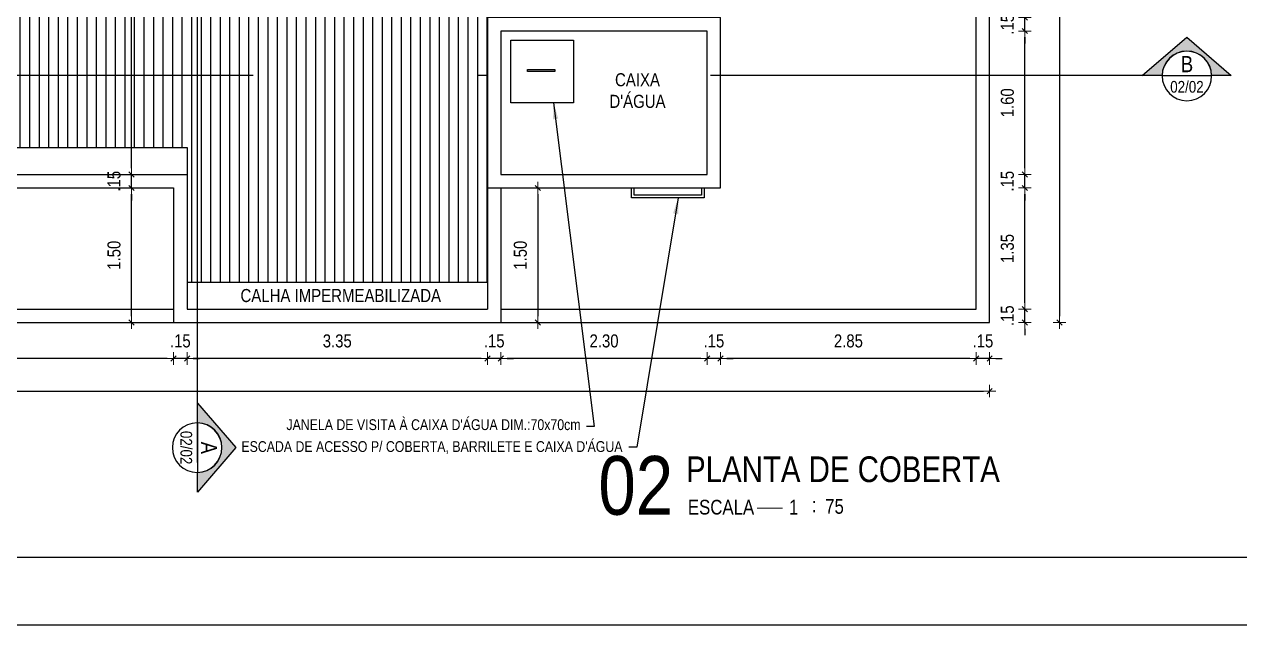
# Model space of a CAD drawing. Header units: millimetres. Extents: x -6300 to 1991, y -4770 to 4545.
# Drawn here: x 1478.51 to 1492.07, y 90.19 to 96.88 of the extents above; entities that cross this region are included whole.
import ezdxf
from ezdxf.enums import TextEntityAlignment as Align

# ---------------------------------------------------------------- set-up
doc = ezdxf.new("R2010")
doc.units = ezdxf.units.MM
doc.header["$LTSCALE"] = 20
doc.header["$MEASUREMENT"] = 0
doc.linetypes.add('DASHDOT2', pattern=[0.5, 0.25, -0.125, 0, -0.125])
doc.linetypes.add('HIDDEN2', pattern=[0.1875, 0.125, -0.0625])
doc.layers.get('0').update_dxf_attribs({"linetype": 'CONTINUOUS'})
doc.layers.get('DEFPOINTS').update_dxf_attribs({"linetype": 'CONTINUOUS'})
for name, color, linetype in [('AR-TXT', 2, 'CONTINUOUS'), ('COTA', 7, 'CONTINUOUS'), ('E-txt-g', 3, 'CONTINUOUS'), ('E-TXT-Y', 2, 'CONTINUOUS'), ('LAYER7', 4, 'CONTINUOUS'), ('Lotes', 2, 'CONTINUOUS')]:
    doc.layers.add(name, color=color, linetype=linetype)
for name, color, linetype, lineweight in [('E-Cta-W', 7, 'CONTINUOUS', 20), ('E-Pen-C', 4, 'CONTINUOUS', 15), ('E-Pen-G', 3, 'CONTINUOUS', 30), ('E-Txt-W', 7, 'CONTINUOUS', 20)]:
    doc.layers.add(name, color=color, linetype=linetype, lineweight=lineweight)
doc.styles.add('F2', font='ARIALN.TTF')
doc.styles.add('REG60', font='romans.shx', dxfattribs={"width": 0.8, "height": 0.15})
doc.styles.add('REG80', font='romans.shx', dxfattribs={"width": 0.8, "height": 0.2})
doc.styles.add('SWIS 721 CN BT', font='swissc.ttf')
doc.dimstyles.new('DIMENSION-1', dxfattribs={"dimtxt": 0.145, "dimasz": 0.07, "dimexe": 1, "dimexo": 0, "dimgap": 0.12, "dimtad": 1, "dimzin": 7, "dimdsep": 46, "dimtxsty": 'F2', "dimblk1": 'TRACO', "dimblk2": 'TRACO', "dimsah": 1, "dimcen": 1, "dimse1": 1, "dimse2": 1, "dimclrd": 4, "dimclre": 256, "dimclrt": 4, "dimadec": 8, "dimazin": 0, "dimtfac": 1, "dimtix": 1, "dimtmove": 2, "dimatfit": 3, "dimldrblk": 'TRACO', "dimfxl": 1, "dimtolj": 1, "dimtzin": 0, "dimarcsym": 0})
doc.dimstyles.get("Standard").update_dxf_attribs({"dimtxt": 0.18, "dimasz": 0.18, "dimexe": 0.18, "dimexo": 0.0625, "dimgap": 0.09, "dimtad": 0, "dimtih": 1, "dimtoh": 1, "dimdec": 4, "dimzin": 0, "dimdsep": 46, "dimtxsty": 'Standard', "dimcen": 0.09, "dimadec": 0, "dimazin": 0, "dimtfac": 1, "dimtdec": 4, "dimtofl": 0, "dimtmove": 0, "dimatfit": 3, "dimfxl": 1, "dimtolj": 1, "dimtzin": 0, "dimarcsym": 0})

# ---------------------------------------------------------------- blocks, each defined once
blk = doc.blocks.new('CHAVE CORTE-100')
blk.add_hatch(color=8).paths.add_polyline_path([(-2.567, 0), (-2.86, 0), (-2.198, 0.571), (-1.536, 0), (-1.83, 0, 0.987177)])
at = {"color": 2}
blk.add_line((-1.83, 0), (-2.567, 0), dxfattribs=at)
blk.add_lwpolyline([(-1.83, 0.001), (-1.536, 0), (-2.198, 0.571), (-2.86, 0), (-2.567, 0, -0.985586)], format="xyb", close=True, dxfattribs=at)
blk.add_circle((-2.199, -0.005), 0.368, dxfattribs=at)
at = {"color": 2, "style": 'F2'}
for tag, height, p in [('A', 0.24, (-2.199, 0.171)), ('01-02', 0.2, (-2.199, -0.127))]:
    blk.add_attdef(tag, text='', height=height, dxfattribs=at).set_placement(p, align=Align.MIDDLE_CENTER)
blk = doc.blocks.new('TXT-AMB75')
at = {"layer": 'E-txt-g', "style": 'REG80', "width": 0.8, "flags": 8}
blk.add_attdef('TXT', text='', height=0.2, dxfattribs=at).set_placement((0.005, 0.296), align=Align.CENTER)
at = {"layer": 'E-Txt-W', "style": 'REG60', "width": 0.8, "flags": 8}
blk.add_attdef('TXT', text='', height=0.15, dxfattribs=at).set_placement((0.005, 0.027), align=Align.CENTER)
blk = doc.blocks.new('TRACO')
at = {"layer": 'E-Pen-C'}
for p, q in [((-1, 0), (1, 0)), ((0, 1), (0, -1))]:
    blk.add_line(p, q, dxfattribs=at)
at = {"layer": 'E-Pen-G'}
blk.add_line((-0.42, -0.42), (0.42, 0.42), dxfattribs=at)
blk = doc.blocks.new('*D521')
at = {"layer": 'COTA', "color": 4, "linetype": 'Continuous', "lineweight": -2}
for p, q in [((1489.058, 93.158), (1488.988, 93.158)), ((1489.278, 93.158), (1489.128, 93.158)), ((1489.348, 93.158), (1489.418, 93.158))]:
    blk.add_line(p, q, dxfattribs=at)
at = {"layer": 'DEFPOINTS', "color": 0, "linetype": 'Continuous'}
for p in [(1489.128, 93.708, -1.83), (1489.278, 93.558, -1.83), (1489.128, 93.158)]:
    blk.add_point(p, dxfattribs=at)
at = {"layer": 'COTA', "color": 4, "linetype": 'Continuous', "lineweight": -2, "xscale": 0.07, "yscale": 0.07, "zscale": 0.07}
blk.add_blockref('TRACO', (1489.128, 93.158), dxfattribs=at)
at = {"layer": 'COTA', "color": 4, "linetype": 'Continuous', "lineweight": -2, "xscale": 0.07, "yscale": 0.07, "zscale": 0.07, "rotation": 180}
blk.add_blockref('TRACO', (1489.278, 93.158), dxfattribs=at)
at = {"layer": 'COTA', "color": 4, "linetype": 'Continuous', "insert": (1489.203, 93.352), "char_height": 0.145, "attachment_point": 5, "style": 'F2'}
blk.add_mtext('\\A1;.15', dxfattribs=at)
blk = doc.blocks.new('*D522')
at = {"layer": 'COTA', "color": 4, "linetype": 'Continuous', "lineweight": -2}
blk.add_line((1489.058, 93.158), (1486.348, 93.158), dxfattribs=at)
at = {"layer": 'DEFPOINTS', "color": 0, "linetype": 'Continuous'}
for p in [(1486.278, 95.058, -1.83), (1489.128, 93.708, -1.83), (1486.278, 93.158)]:
    blk.add_point(p, dxfattribs=at)
at = {"layer": 'COTA', "color": 4, "linetype": 'Continuous', "lineweight": -2, "xscale": 0.07, "yscale": 0.07, "zscale": 0.07, "rotation": 180}
blk.add_blockref('TRACO', (1486.278, 93.158), dxfattribs=at)
at = {"layer": 'COTA', "color": 4, "linetype": 'Continuous', "lineweight": -2, "xscale": 0.07, "yscale": 0.07, "zscale": 0.07}
blk.add_blockref('TRACO', (1489.128, 93.158), dxfattribs=at)
at = {"layer": 'COTA', "color": 4, "linetype": 'Continuous', "insert": (1487.703, 93.352), "char_height": 0.145, "attachment_point": 5, "style": 'F2'}
blk.add_mtext('\\A1;2.85', dxfattribs=at)
blk = doc.blocks.new('*D523')
at = {"layer": 'COTA', "color": 4, "linetype": 'Continuous', "lineweight": -2}
for p, q in [((1486.058, 93.158), (1485.988, 93.158)), ((1486.278, 93.158), (1486.128, 93.158)), ((1486.348, 93.158), (1486.418, 93.158))]:
    blk.add_line(p, q, dxfattribs=at)
at = {"layer": 'DEFPOINTS', "color": 0, "linetype": 'Continuous'}
for p in [(1486.128, 95.208, -1.83), (1486.278, 95.058, -1.83), (1486.128, 93.158)]:
    blk.add_point(p, dxfattribs=at)
at = {"layer": 'COTA', "color": 4, "linetype": 'Continuous', "lineweight": -2, "xscale": 0.07, "yscale": 0.07, "zscale": 0.07}
blk.add_blockref('TRACO', (1486.128, 93.158), dxfattribs=at)
at = {"layer": 'COTA', "color": 4, "linetype": 'Continuous', "lineweight": -2, "xscale": 0.07, "yscale": 0.07, "zscale": 0.07, "rotation": 180}
blk.add_blockref('TRACO', (1486.278, 93.158), dxfattribs=at)
at = {"layer": 'COTA', "color": 4, "linetype": 'Continuous', "insert": (1486.203, 93.352), "char_height": 0.145, "attachment_point": 5, "style": 'F2'}
blk.add_mtext('\\A1;.15', dxfattribs=at)
blk = doc.blocks.new('*D524')
at = {"layer": 'COTA', "color": 4, "linetype": 'Continuous', "lineweight": -2}
blk.add_line((1486.058, 93.158), (1483.898, 93.158), dxfattribs=at)
at = {"layer": 'DEFPOINTS', "color": 0, "linetype": 'Continuous'}
for p in [(1486.128, 95.208, -1.83), (1483.828, 95.058, -1.83), (1483.828, 93.158)]:
    blk.add_point(p, dxfattribs=at)
at = {"layer": 'COTA', "color": 4, "linetype": 'Continuous', "lineweight": -2, "xscale": 0.07, "yscale": 0.07, "zscale": 0.07, "rotation": 180}
blk.add_blockref('TRACO', (1483.828, 93.158), dxfattribs=at)
at = {"layer": 'COTA', "color": 4, "linetype": 'Continuous', "lineweight": -2, "xscale": 0.07, "yscale": 0.07, "zscale": 0.07}
blk.add_blockref('TRACO', (1486.128, 93.158), dxfattribs=at)
at = {"layer": 'COTA', "color": 4, "linetype": 'Continuous', "insert": (1484.978, 93.352), "char_height": 0.145, "attachment_point": 5, "style": 'F2'}
blk.add_mtext('\\A1;2.30', dxfattribs=at)
blk = doc.blocks.new('*D525')
at = {"layer": 'COTA', "color": 4, "linetype": 'Continuous', "lineweight": -2}
for p, q in [((1483.608, 93.158), (1483.538, 93.158)), ((1483.828, 93.158), (1483.678, 93.158)), ((1483.898, 93.158), (1483.968, 93.158))]:
    blk.add_line(p, q, dxfattribs=at)
at = {"layer": 'DEFPOINTS', "color": 0, "linetype": 'Continuous'}
for p in [(1483.678, 95.058, -1.83), (1483.828, 95.058, -1.83), (1483.678, 93.158)]:
    blk.add_point(p, dxfattribs=at)
at = {"layer": 'COTA', "color": 4, "linetype": 'Continuous', "lineweight": -2, "xscale": 0.07, "yscale": 0.07, "zscale": 0.07}
blk.add_blockref('TRACO', (1483.678, 93.158), dxfattribs=at)
at = {"layer": 'COTA', "color": 4, "linetype": 'Continuous', "lineweight": -2, "xscale": 0.07, "yscale": 0.07, "zscale": 0.07, "rotation": 180}
blk.add_blockref('TRACO', (1483.828, 93.158), dxfattribs=at)
at = {"layer": 'COTA', "color": 4, "linetype": 'Continuous', "insert": (1483.753, 93.352), "char_height": 0.145, "attachment_point": 5, "style": 'F2'}
blk.add_mtext('\\A1;.15', dxfattribs=at)
blk = doc.blocks.new('*D526')
at = {"layer": 'COTA', "color": 4, "linetype": 'Continuous', "lineweight": -2}
blk.add_line((1483.608, 93.158), (1480.398, 93.158), dxfattribs=at)
at = {"layer": 'DEFPOINTS', "color": 0, "linetype": 'Continuous'}
for p in [(1483.678, 95.058, -1.83), (1480.328, 93.708, -1.83), (1480.328, 93.158)]:
    blk.add_point(p, dxfattribs=at)
at = {"layer": 'COTA', "color": 4, "linetype": 'Continuous', "lineweight": -2, "xscale": 0.07, "yscale": 0.07, "zscale": 0.07, "rotation": 180}
blk.add_blockref('TRACO', (1480.328, 93.158), dxfattribs=at)
at = {"layer": 'COTA', "color": 4, "linetype": 'Continuous', "lineweight": -2, "xscale": 0.07, "yscale": 0.07, "zscale": 0.07}
blk.add_blockref('TRACO', (1483.678, 93.158), dxfattribs=at)
at = {"layer": 'COTA', "color": 4, "linetype": 'Continuous', "insert": (1482.003, 93.352), "char_height": 0.145, "attachment_point": 5, "style": 'F2'}
blk.add_mtext('\\A1;3.35', dxfattribs=at)
blk = doc.blocks.new('*D527')
at = {"layer": 'COTA', "color": 4, "linetype": 'Continuous', "lineweight": -2}
for p, q in [((1480.108, 93.158), (1480.038, 93.158)), ((1480.328, 93.158), (1480.178, 93.158)), ((1480.398, 93.158), (1480.468, 93.158))]:
    blk.add_line(p, q, dxfattribs=at)
at = {"layer": 'DEFPOINTS', "color": 0, "linetype": 'Continuous'}
for p in [(1480.178, 93.708, -1.83), (1480.328, 93.708, -1.83), (1480.178, 93.158)]:
    blk.add_point(p, dxfattribs=at)
at = {"layer": 'COTA', "color": 4, "linetype": 'Continuous', "lineweight": -2, "xscale": 0.07, "yscale": 0.07, "zscale": 0.07}
blk.add_blockref('TRACO', (1480.178, 93.158), dxfattribs=at)
at = {"layer": 'COTA', "color": 4, "linetype": 'Continuous', "lineweight": -2, "xscale": 0.07, "yscale": 0.07, "zscale": 0.07, "rotation": 180}
blk.add_blockref('TRACO', (1480.328, 93.158), dxfattribs=at)
at = {"layer": 'COTA', "color": 4, "linetype": 'Continuous', "insert": (1480.253, 93.352), "char_height": 0.145, "attachment_point": 5, "style": 'F2'}
blk.add_mtext('\\A1;.15', dxfattribs=at)
blk = doc.blocks.new('*D528')
at = {"layer": 'COTA', "color": 4, "linetype": 'Continuous', "lineweight": -2}
blk.add_line((1480.108, 93.158), (1470.852, 93.158), dxfattribs=at)
at = {"layer": 'DEFPOINTS', "color": 0, "linetype": 'Continuous'}
for p in [(1470.782, 95.208, -1.83), (1480.178, 93.708, -1.83), (1470.782, 93.158)]:
    blk.add_point(p, dxfattribs=at)
at = {"layer": 'COTA', "color": 4, "linetype": 'Continuous', "lineweight": -2, "xscale": 0.07, "yscale": 0.07, "zscale": 0.07, "rotation": 180}
blk.add_blockref('TRACO', (1470.782, 93.158), dxfattribs=at)
at = {"layer": 'COTA', "color": 4, "linetype": 'Continuous', "lineweight": -2, "xscale": 0.07, "yscale": 0.07, "zscale": 0.07}
blk.add_blockref('TRACO', (1480.178, 93.158), dxfattribs=at)
at = {"layer": 'COTA', "color": 4, "linetype": 'Continuous', "insert": (1475.48, 93.352), "char_height": 0.145, "attachment_point": 5, "style": 'F2'}
blk.add_mtext('\\A1;9.40', dxfattribs=at)
blk = doc.blocks.new('*D533')
at = {"layer": 'COTA', "color": 4, "linetype": 'Continuous', "lineweight": -2}
blk.add_line((1466.848, 92.794), (1489.208, 92.794), dxfattribs=at)
at = {"layer": 'DEFPOINTS', "color": 0, "linetype": 'Continuous'}
for p in [(1466.778, 93.708, -1.83), (1489.278, 93.558, -1.83), (1489.278, 92.794)]:
    blk.add_point(p, dxfattribs=at)
at = {"layer": 'COTA', "color": 4, "linetype": 'Continuous', "lineweight": -2, "xscale": 0.07, "yscale": 0.07, "zscale": 0.07, "rotation": 180}
blk.add_blockref('TRACO', (1466.778, 92.794), dxfattribs=at)
at = {"layer": 'COTA', "color": 4, "linetype": 'Continuous', "lineweight": -2, "xscale": 0.07, "yscale": 0.07, "zscale": 0.07}
blk.add_blockref('TRACO', (1489.278, 92.794), dxfattribs=at)
at = {"layer": 'COTA', "color": 4, "linetype": 'Continuous', "insert": (1478.028, 92.988), "char_height": 0.145, "attachment_point": 5, "style": 'F2'}
blk.add_mtext('\\A1;22.50', dxfattribs=at)
blk = doc.blocks.new('*D534')
at = {"layer": 'COTA', "color": 4, "linetype": 'Continuous', "lineweight": -2}
for p, q in [((1489.67, 93.778), (1489.67, 93.848)), ((1489.67, 93.558), (1489.67, 93.708)), ((1489.67, 93.488), (1489.67, 93.418))]:
    blk.add_line(p, q, dxfattribs=at)
at = {"layer": 'DEFPOINTS', "color": 0, "linetype": 'Continuous'}
for p in [(1489.128, 93.708, -1.83), (1489.67, 93.708), (1489.278, 93.558, -1.83)]:
    blk.add_point(p, dxfattribs=at)
at = {"layer": 'COTA', "color": 4, "linetype": 'Continuous', "lineweight": -2, "xscale": 0.07, "yscale": 0.07, "zscale": 0.07}
for p, rotation in [((1489.67, 93.708), 270), ((1489.67, 93.558), 90)]:
    blk.add_blockref('TRACO', p, dxfattribs=dict(at, rotation=rotation))
at = {"layer": 'COTA', "color": 4, "linetype": 'Continuous', "insert": (1489.476, 93.633), "char_height": 0.145, "attachment_point": 5, "rotation": 90, "style": 'F2'}
blk.add_mtext('\\A1;.15', dxfattribs=at)
blk = doc.blocks.new('*D535')
at = {"layer": 'COTA', "color": 4, "linetype": 'Continuous', "lineweight": -2}
blk.add_line((1489.67, 93.778), (1489.67, 94.988), dxfattribs=at)
at = {"layer": 'DEFPOINTS', "color": 0, "linetype": 'Continuous'}
for p in [(1486.278, 95.058, -1.83), (1489.67, 95.058), (1489.128, 93.708, -1.83)]:
    blk.add_point(p, dxfattribs=at)
at = {"layer": 'COTA', "color": 4, "linetype": 'Continuous', "lineweight": -2, "xscale": 0.07, "yscale": 0.07, "zscale": 0.07}
for p, rotation in [((1489.67, 95.058), 90), ((1489.67, 93.708), 270)]:
    blk.add_blockref('TRACO', p, dxfattribs=dict(at, rotation=rotation))
at = {"layer": 'COTA', "color": 4, "linetype": 'Continuous', "insert": (1489.476, 94.383), "char_height": 0.145, "attachment_point": 5, "rotation": 90, "style": 'F2'}
blk.add_mtext('\\A1;1.35', dxfattribs=at)
blk = doc.blocks.new('*D536')
at = {"layer": 'COTA', "color": 4, "linetype": 'Continuous', "lineweight": -2}
for p, q in [((1489.67, 95.278), (1489.67, 95.348)), ((1489.67, 95.058), (1489.67, 95.208)), ((1489.67, 94.988), (1489.67, 94.918))]:
    blk.add_line(p, q, dxfattribs=at)
at = {"layer": 'DEFPOINTS', "color": 0, "linetype": 'Continuous'}
for p in [(1486.128, 95.208, -1.83), (1489.67, 95.208), (1486.278, 95.058, -1.83)]:
    blk.add_point(p, dxfattribs=at)
at = {"layer": 'COTA', "color": 4, "linetype": 'Continuous', "lineweight": -2, "xscale": 0.07, "yscale": 0.07, "zscale": 0.07}
for p, rotation in [((1489.67, 95.208), 270), ((1489.67, 95.058), 90)]:
    blk.add_blockref('TRACO', p, dxfattribs=dict(at, rotation=rotation))
at = {"layer": 'COTA', "color": 4, "linetype": 'Continuous', "insert": (1489.476, 95.133), "char_height": 0.145, "attachment_point": 5, "rotation": 90, "style": 'F2'}
blk.add_mtext('\\A1;.15', dxfattribs=at)
blk = doc.blocks.new('*D537')
at = {"layer": 'COTA', "color": 4, "linetype": 'Continuous', "lineweight": -2}
blk.add_line((1489.67, 95.278), (1489.67, 96.738), dxfattribs=at)
at = {"layer": 'DEFPOINTS', "color": 0, "linetype": 'Continuous'}
for p in [(1486.128, 96.808, -1.83), (1489.67, 96.808), (1486.128, 95.208, -1.83)]:
    blk.add_point(p, dxfattribs=at)
at = {"layer": 'COTA', "color": 4, "linetype": 'Continuous', "lineweight": -2, "xscale": 0.07, "yscale": 0.07, "zscale": 0.07}
for p, rotation in [((1489.67, 96.808), 90), ((1489.67, 95.208), 270)]:
    blk.add_blockref('TRACO', p, dxfattribs=dict(at, rotation=rotation))
at = {"layer": 'COTA', "color": 4, "linetype": 'Continuous', "insert": (1489.476, 96.008), "char_height": 0.145, "attachment_point": 5, "rotation": 90, "style": 'F2'}
blk.add_mtext('\\A1;1.60', dxfattribs=at)
blk = doc.blocks.new('*D538')
at = {"layer": 'COTA', "color": 4, "linetype": 'Continuous', "lineweight": -2}
for p, q in [((1489.67, 97.028), (1489.67, 97.098)), ((1489.67, 96.808), (1489.67, 96.958)), ((1489.67, 96.738), (1489.67, 96.668))]:
    blk.add_line(p, q, dxfattribs=at)
at = {"layer": 'DEFPOINTS', "color": 0, "linetype": 'Continuous'}
for p in [(1486.278, 96.958, -1.83), (1489.67, 96.958), (1486.128, 96.808, -1.83)]:
    blk.add_point(p, dxfattribs=at)
at = {"layer": 'COTA', "color": 4, "linetype": 'Continuous', "lineweight": -2, "xscale": 0.07, "yscale": 0.07, "zscale": 0.07}
for p, rotation in [((1489.67, 96.958), 270), ((1489.67, 96.808), 90)]:
    blk.add_blockref('TRACO', p, dxfattribs=dict(at, rotation=rotation))
at = {"layer": 'COTA', "color": 4, "linetype": 'Continuous', "insert": (1489.476, 96.883), "char_height": 0.145, "attachment_point": 5, "rotation": 90, "style": 'F2'}
blk.add_mtext('\\A1;.15', dxfattribs=at)
blk = doc.blocks.new('*D546')
at = {"layer": 'COTA', "color": 4, "linetype": 'Continuous', "lineweight": -2}
blk.add_line((1490.058, 114.488), (1490.058, 93.628), dxfattribs=at)
at = {"layer": 'DEFPOINTS', "color": 0, "linetype": 'Continuous'}
for p in [(1489.278, 114.558, -1.83), (1489.278, 93.558, -1.83), (1490.058, 93.558)]:
    blk.add_point(p, dxfattribs=at)
at = {"layer": 'COTA', "color": 4, "linetype": 'Continuous', "lineweight": -2, "xscale": 0.07, "yscale": 0.07, "zscale": 0.07}
for p, rotation in [((1490.058, 114.558), 90), ((1490.058, 93.558), 270)]:
    blk.add_blockref('TRACO', p, dxfattribs=dict(at, rotation=rotation))
at = {"layer": 'COTA', "color": 4, "linetype": 'Continuous', "insert": (1489.864, 104.058), "char_height": 0.145, "attachment_point": 5, "rotation": 90, "style": 'F2'}
blk.add_mtext('\\A1;21.00', dxfattribs=at)
blk = doc.blocks.new('*D587')
at = {"layer": 'COTA', "color": 4, "linetype": 'Continuous', "lineweight": -2}
blk.add_line((1479.708, 93.628), (1479.708, 94.988), dxfattribs=at)
at = {"layer": 'DEFPOINTS', "color": 0, "linetype": 'Continuous'}
for p in [(1479.708, 95.058), (1480.178, 95.058, -1.83), (1480.178, 93.558, -1.83)]:
    blk.add_point(p, dxfattribs=at)
at = {"layer": 'COTA', "color": 4, "linetype": 'Continuous', "lineweight": -2, "xscale": 0.07, "yscale": 0.07, "zscale": 0.07}
for p, rotation in [((1479.708, 95.058), 90), ((1479.708, 93.558), 270)]:
    blk.add_blockref('TRACO', p, dxfattribs=dict(at, rotation=rotation))
at = {"layer": 'COTA', "color": 4, "linetype": 'Continuous', "insert": (1479.514, 94.308), "char_height": 0.145, "attachment_point": 5, "rotation": 90, "style": 'F2'}
blk.add_mtext('\\A1;1.50', dxfattribs=at)
blk = doc.blocks.new('*D588')
at = {"layer": 'COTA', "color": 4, "linetype": 'Continuous', "lineweight": -2}
for p, q in [((1479.708, 95.278), (1479.708, 95.348)), ((1479.708, 95.058), (1479.708, 95.208)), ((1479.708, 94.988), (1479.708, 94.918))]:
    blk.add_line(p, q, dxfattribs=at)
at = {"layer": 'DEFPOINTS', "color": 0, "linetype": 'Continuous'}
for p in [(1479.708, 95.208), (1480.328, 95.208, -1.83), (1480.178, 95.058, -1.83)]:
    blk.add_point(p, dxfattribs=at)
at = {"layer": 'COTA', "color": 4, "linetype": 'Continuous', "lineweight": -2, "xscale": 0.07, "yscale": 0.07, "zscale": 0.07}
for p, rotation in [((1479.708, 95.208), 270), ((1479.708, 95.058), 90)]:
    blk.add_blockref('TRACO', p, dxfattribs=dict(at, rotation=rotation))
at = {"layer": 'COTA', "color": 4, "linetype": 'Continuous', "insert": (1479.514, 95.133), "char_height": 0.145, "attachment_point": 5, "rotation": 90, "style": 'F2'}
blk.add_mtext('\\A1;.15', dxfattribs=at)
blk = doc.blocks.new('*D589')
at = {"layer": 'COTA', "color": 4, "linetype": 'Continuous', "lineweight": -2}
blk.add_line((1479.708, 95.278), (1479.708, 100.313), dxfattribs=at)
at = {"layer": 'DEFPOINTS', "color": 0, "linetype": 'Continuous'}
for p in [(1479.708, 100.383), (1479.843, 100.383, -1.83), (1480.328, 95.208, -1.83)]:
    blk.add_point(p, dxfattribs=at)
at = {"layer": 'COTA', "color": 4, "linetype": 'Continuous', "lineweight": -2, "xscale": 0.07, "yscale": 0.07, "zscale": 0.07}
for p, rotation in [((1479.708, 100.383), 90), ((1479.708, 95.208), 270)]:
    blk.add_blockref('TRACO', p, dxfattribs=dict(at, rotation=rotation))
at = {"layer": 'COTA', "color": 4, "linetype": 'Continuous', "insert": (1479.514, 97.795), "char_height": 0.145, "attachment_point": 5, "rotation": 90, "style": 'F2'}
blk.add_mtext('\\A1;5.18', dxfattribs=at)
blk = doc.blocks.new('*D618')
at = {"layer": 'COTA', "color": 4, "linetype": 'Continuous', "lineweight": -2}
blk.add_line((1484.239, 94.988), (1484.239, 93.628), dxfattribs=at)
at = {"layer": 'DEFPOINTS', "color": 0, "linetype": 'Continuous'}
for p in [(1483.828, 95.058), (1483.828, 93.558), (1484.239, 93.558)]:
    blk.add_point(p, dxfattribs=at)
at = {"layer": 'COTA', "color": 4, "linetype": 'Continuous', "lineweight": -2, "xscale": 0.07, "yscale": 0.07, "zscale": 0.07}
for p, rotation in [((1484.239, 95.058), 90), ((1484.239, 93.558), 270)]:
    blk.add_blockref('TRACO', p, dxfattribs=dict(at, rotation=rotation))
at = {"layer": 'COTA', "color": 4, "linetype": 'Continuous', "insert": (1484.045, 94.308), "char_height": 0.145, "attachment_point": 5, "rotation": 90, "style": 'F2'}
blk.add_mtext('\\A1;1.50', dxfattribs=at)
blk = doc.blocks.new('IND_DES')
at = {"layer": 'E-Txt-W', "color": 7}
blk.add_line((0.0269, -0.2428), (0.1984, -0.2428), dxfattribs=at)
at = {"layer": 'E-txt-g', "color": 7, "style": 'F2'}
for s, p in [('ESCALA', (-0.4463, -0.2864)), ('1', (0.2426, -0.2864)), (':', (0.3988, -0.2706))]:
    blk.add_text(s, height=0.1, dxfattribs=at).set_placement(p)
blk.add_attdef('ESCALA', (0.4897, -0.2812), '', height=0.1, dxfattribs=at)
at = {"layer": 'E-Txt-W', "color": 6, "style": 'F2'}
blk.add_attdef('00', text='', height=0.4, dxfattribs=at).set_placement((-0.7083, -0.2881), align=Align.CENTER)
at = {"layer": 'E-TXT-Y', "color": 7, "style": 'F2'}
for tag, p in [('PROJETO', (-0.4563, 0.1829)), ('DESENHO', (-0.4582, -0.0658))]:
    blk.add_attdef(tag, p, '', height=0.175, dxfattribs=at)

msp = doc.modelspace()

# ---------------------------------------------------------------- hatches: boundary and pattern name
at = {"layer": 'LAYER7', "linetype": 'Continuous'}
h = msp.add_hatch(dxfattribs=at)
h.set_pattern_fill('ANSI31', color=4, scale=0.85, angle=45, style=0)
h.paths.add_polyline_path([(1483.678, 96.312), (1480.444, 96.312), (1480.444, 94.008), (1483.678, 94.008), (1483.678, 95.058)])
h.paths.add_polyline_path([(1486.128, 100.333), (1480.444, 100.333), (1480.444, 96.312), (1483.678, 96.312), (1483.678, 96.958), (1483.678, 97.258), (1486.128, 97.258)])
h.paths.add_polyline_path([(1481.573, 97.431), (1481.573, 97.279), (1481.741, 97.279), (1481.343, 97.049), (1480.946, 97.279), (1481.114, 97.279), (1481.114, 97.431)], flags=16)
h.paths.add_polyline_path([(1480.444, 100.333), (1476.828, 100.333), (1476.828, 96.312), (1480.444, 96.312)])
h.paths.add_polyline_path([(1476.828, 100.333), (1473.428, 100.333), (1473.428, 99.958), (1471.798, 99.958), (1470.782, 98.941), (1470.782, 96.312), (1476.828, 96.312)])
h.paths.add_polyline_path([(1475.507, 97.478), (1475.507, 97.326), (1475.675, 97.326), (1475.278, 97.096), (1474.881, 97.326), (1475.049, 97.326), (1475.049, 97.478)], flags=16)
h.paths.add_polyline_path([(1476.828, 96.312), (1470.782, 96.312), (1470.782, 95.508), (1476.828, 95.508)])
h.paths.add_polyline_path([(1480.444, 96.312), (1476.828, 96.312), (1476.828, 95.508), (1480.328, 95.508), (1480.328, 95.208), (1480.328, 94.008), (1480.444, 94.008)])
h.paths.add_polyline_path([(1480.6, 97.523), (1482.112, 97.523), (1482.112, 97.853), (1480.6, 97.853)], flags=24)
h.paths.add_polyline_path([(1480.603, 97.82), (1482.108, 97.82), (1482.108, 98.046), (1480.603, 98.046)], flags=24)
h.paths.add_polyline_path([(1479.664, 97.598), (1479.664, 97.994), (1479.362, 97.994), (1479.362, 97.598)], flags=24)
h.paths.add_polyline_path([(1474.535, 97.57), (1476.046, 97.57), (1476.046, 97.9), (1474.535, 97.9)], flags=24)
h.paths.add_polyline_path([(1474.538, 97.867), (1476.043, 97.867), (1476.043, 98.093), (1474.538, 98.093)], flags=24)
h.paths.add_polyline_path([(1470.551, 97.554), (1470.854, 97.554), (1470.854, 97.856), (1470.551, 97.856)], flags=9)

# ---------------------------------------------------------------- linework, layer by layer
at = {"color": 7}
for points in [[(1483.939, 96.706), (1484.639, 96.706), (1484.639, 96.006), (1483.939, 96.006)], [(1484.125, 96.378), (1484.43, 96.378), (1484.43, 96.355), (1484.125, 96.355)]]:
    msp.add_lwpolyline(points, close=True, dxfattribs=at)
at = {"layer": 'COTA', "color": 2, "linetype": 'DASHDOT2'}
for p, q in [((1480.444, 91.998), (1480.444, 116.798)), ((1491.164, 96.312, 1.83), (1462.559, 96.311, 1.83)), ((1519.586, 96.312, 1.83), (1490.981, 96.311, 1.83))]:
    msp.add_line(p, q, dxfattribs=at)
at = {"layer": 'COTA', "color": 7, "linetype": 'Continuous'}
for p, q in [((1489.278, 93.558), (1489.278, 114.558)), ((1489.128, 93.708), (1489.128, 114.408)), ((1467.128, 93.708), (1480.178, 93.708)), ((1483.828, 93.708), (1489.128, 93.708)), ((1466.778, 93.558), (1480.178, 93.558)), ((1483.828, 93.558), (1489.278, 93.558))]:
    msp.add_line(p, q, dxfattribs=at)
at = {"layer": 'COTA', "color": 6, "linetype": 'Continuous'}
for p, q in [((1470.782, 95.508), (1480.328, 95.508)), ((1480.328, 95.508), (1480.328, 95.208)), ((1480.328, 94.008), (1483.678, 94.008))]:
    msp.add_line(p, q, dxfattribs=at)
at = {"layer": 'COTA', "color": 5, "linetype": 'Continuous'}
for p, q in [((1470.782, 95.208), (1480.328, 95.208)), ((1480.328, 95.208), (1480.328, 93.708)), ((1470.632, 95.058), (1480.178, 95.058)), ((1480.178, 95.058), (1480.178, 93.558)), ((1483.678, 95.058), (1483.678, 93.708)), ((1483.828, 95.058), (1483.828, 93.558)), ((1480.328, 93.708), (1483.678, 93.708)), ((1480.178, 93.558), (1483.828, 93.558))]:
    msp.add_line(p, q, dxfattribs=at)
at = {"layer": 'COTA', "color": 1, "linetype": 'Continuous'}
msp.add_lwpolyline([(1483.678, 95.058), (1486.278, 95.058), (1486.278, 96.958), (1483.678, 96.958)], close=True, dxfattribs=at)
at = {"layer": 'COTA', "color": 8, "linetype": 'HIDDEN2'}
msp.add_lwpolyline([(1483.828, 95.208), (1486.128, 95.208), (1486.128, 96.808), (1483.828, 96.808)], close=True, dxfattribs=at)
at = {"layer": 'COTA', "color": 7, "linetype": 'Continuous'}
msp.add_lwpolyline([(1486.094, 95.058), (1486.094, 94.948), (1485.284, 94.948), (1485.284, 95.058)], dxfattribs=at)
msp.add_lwpolyline([(1486.064, 95.058), (1486.064, 94.978), (1485.314, 94.978), (1485.314, 95.058)], close=True, dxfattribs=at)
at = {"layer": 'Lotes', "color": 2}
msp.add_lwpolyline([(1460.276, 90.189), (1534.849, 90.189), (1534.849, 134.739), (1460.276, 134.739)], close=True, dxfattribs=at)
at = {"layer": 'Lotes', "color": 1}
msp.add_lwpolyline([(1462.151, 133.989), (1534.099, 133.989), (1534.099, 90.939), (1462.151, 90.939)], close=True, dxfattribs=at)

# ---------------------------------------------------------------- block references
at = {"color": 6}
ref = msp.add_blockref('TXT-AMB75', (1485.347, 95.932, 1.83), dxfattribs=dict(at, xscale=0.7290000000000001, yscale=0.7290000000000001, zscale=0.7290000000000001))
ref.add_attrib('TXT', 'CAIXA', dxfattribs={"layer": 'E-txt-g', "color": 2, "height": 0.1458, "style": 'F2'}).set_placement((1485.351, 96.192, 1.83), align=Align.CENTER)
ref.add_attrib('TXT', "D'ÁGUA", dxfattribs={"layer": 'E-Txt-W', "color": 2, "height": 0.1458, "style": 'F2'}).set_placement((1485.351, 95.951, 1.83), align=Align.CENTER)
ref = msp.add_blockref('TXT-AMB75', (1482.038, 93.526, 1.473), dxfattribs=dict(at, xscale=0.7290000000000001, yscale=0.7290000000000001, zscale=0.7290000000000001))
ref.add_attrib('TXT', 'CALHA IMPERMEABILIZADA', dxfattribs={"layer": 'E-txt-g', "color": 2, "height": 0.1458, "style": 'F2'}).set_placement((1482.042, 93.786, 1.473), align=Align.CENTER)
ref = msp.add_blockref('IND_DES', (1486.643, 91.886), dxfattribs=dict(xscale=1.636240131907927, yscale=1.636240131907927, zscale=1.636240131907927))
ref.add_attrib('00', '02', dxfattribs={"layer": 'E-Txt-W', "height": 0.6545, "style": 'F2'}).set_placement((1485.332, 91.415), align=Align.CENTER)
ref.add_attrib('DESENHO', 'PLANTA DE COBERTA', (1485.893, 91.779), dxfattribs={"layer": 'E-TXT-Y', "color": 2, "height": 0.28634, "style": 'F2'})
ref.add_attrib('ESCALA', '75', (1487.444, 91.426), dxfattribs={"layer": 'E-txt-g', "color": 7, "height": 0.1636, "style": 'F2'})
at = {"layer": 'AR-TXT'}
ref = msp.add_blockref('CHAVE CORTE-100', (1489.828, 96.311, 1.83), dxfattribs=dict(at, xscale=-0.75, yscale=0.75, zscale=0.75))
ref.add_attrib('00', '02/02', dxfattribs={"layer": '0', "height": 0.13, "style": 'SWIS 721 CN BT'}).set_placement((1491.478, 96.186, 1.83), align=Align.MIDDLE_CENTER)
ref.add_attrib('A', 'B', dxfattribs={"layer": '0', "height": 0.18, "style": 'SWIS 721 CN BT'}).set_placement((1491.479, 96.439, 1.83), align=Align.MIDDLE_CENTER)
ref = msp.add_blockref('CHAVE CORTE-100', (1480.444, 93.812), dxfattribs=dict(at, xscale=-0.75, yscale=0.75, zscale=0.75, rotation=270))
ref.add_attrib('00', '02/02', dxfattribs={"layer": '0', "height": 0.13, "rotation": 270, "style": 'SWIS 721 CN BT'}).set_placement((1480.319, 92.163), align=Align.MIDDLE_CENTER)
ref.add_attrib('A', 'A', dxfattribs={"layer": '0', "height": 0.18, "rotation": 270, "style": 'SWIS 721 CN BT'}).set_placement((1480.572, 92.161), align=Align.MIDDLE_CENTER)

# ---------------------------------------------------------------- texts
at = {"color": 7, "style": 'F2'}
for s, p in [("JANELA DE VISITA À CAIXA D'ÁGUA DIM.:70x70cm", (1481.436, 92.359, -9.702)), ("ESCADA DE ACESSO P/ COBERTA, BARRILETE E CAIXA D'ÁGUA", (1480.934, 92.115, -9.702))]:
    msp.add_text(s, height=0.12, dxfattribs=at).set_placement(p)

# ---------------------------------------------------------------- dimensions: what is measured, and where the dimension line sits
at = {"layer": 'COTA', "color": 7, "linetype": 'Continuous'}
for base, p1, p2, picture, middle in [((1490.058, 93.558, 1.83), (1489.278, 114.558), (1489.278, 93.558), '*D546', (1489.864, 104.058, 1.83)), ((1479.708175954, 100.3828772, 1.829610703), (1480.328259039, 95.2078772), (1479.843182211, 100.3828772), '*D589', (1479.514142871, 97.7953772, 1.829610703)), ((1489.67, 96.958, 1.83), (1486.128, 96.808), (1486.278, 96.958), '*D538', (1489.476, 96.883, 1.83)), ((1489.67, 96.808, 1.83), (1486.128, 95.208), (1486.128, 96.808), '*D537', (1489.476, 96.008, 1.83)), ((1479.708, 95.208, 1.83), (1480.178, 95.058), (1480.328, 95.208), '*D588', (1479.514, 95.133, 1.83)), ((1489.67, 95.208, 1.83), (1486.278, 95.058), (1486.128, 95.208), '*D536', (1489.476, 95.133, 1.83)), ((1479.708, 95.058, 1.83), (1480.178, 93.558), (1480.178, 95.058), '*D587', (1479.514, 94.308, 1.83)), ((1484.239, 93.558), (1483.828, 95.058), (1483.828, 93.558), '*D618', (1484.045, 94.308)), ((1489.67, 95.058, 1.83), (1489.128, 93.708), (1486.278, 95.058), '*D535', (1489.476, 94.383, 1.83)), ((1489.67, 93.708, 1.83), (1489.278, 93.558), (1489.128, 93.708), '*D534', (1489.476, 93.633, 1.83))]:
    dim = msp.add_linear_dim(base=base, p1=p1, p2=p2, angle=90, dimstyle='DIMENSION-1', override={"dimadec": 0, "dimfxl": 0.06}, dxfattribs=at)
    dim.commit()
    dim.dimension.update_dxf_attribs({"geometry": picture, "text_midpoint": middle})
for base, p1, p2, picture, middle in [((1470.782, 93.158, 1.83), (1480.178, 93.708), (1470.782, 95.208), '*D528', (1475.48, 93.352, 1.83)), ((1483.828, 93.158, 1.83), (1486.128, 95.208), (1483.828, 95.058), '*D524', (1484.978, 93.352, 1.83)), ((1486.128, 93.158, 1.83), (1486.278, 95.058), (1486.128, 95.208), '*D523', (1486.203, 93.352, 1.83)), ((1480.328, 93.158, 1.83), (1483.678, 95.058), (1480.328, 93.708), '*D526', (1482.003, 93.352, 1.83)), ((1483.678, 93.158, 1.83), (1483.828, 95.058), (1483.678, 95.058), '*D525', (1483.753, 93.352, 1.83)), ((1486.278, 93.158, 1.83), (1489.128, 93.708), (1486.278, 95.058), '*D522', (1487.703, 93.352, 1.83)), ((1489.278, 92.794, 1.83), (1466.778, 93.708), (1489.278, 93.558), '*D533', (1478.028, 92.988, 1.83)), ((1480.178, 93.158, 1.83), (1480.328, 93.708), (1480.178, 93.708), '*D527', (1480.253, 93.352, 1.83)), ((1489.128, 93.158, 1.83), (1489.278, 93.558), (1489.128, 93.708), '*D521', (1489.203, 93.352, 1.83))]:
    dim = msp.add_linear_dim(base=base, p1=p1, p2=p2, dimstyle='DIMENSION-1', override={"dimadec": 0, "dimfxl": 0.06}, dxfattribs=at)
    dim.commit()
    dim.dimension.update_dxf_attribs({"geometry": picture, "text_midpoint": middle})

# ---------------------------------------------------------------- leaders
at = {"layer": 'E-Cta-W', "color": 4}
for points in [[(1484.416, 96.006, -9.456), (1484.869, 92.397, -9.456), (1484.782, 92.399, -9.456)], [(1485.806, 94.948, -9.456), (1485.343, 92.167, -9.456), (1485.256, 92.17, -9.456)]]:
    msp.add_leader(points, dimstyle='Standard', dxfattribs=at)

doc.saveas('drawing.dxf')
